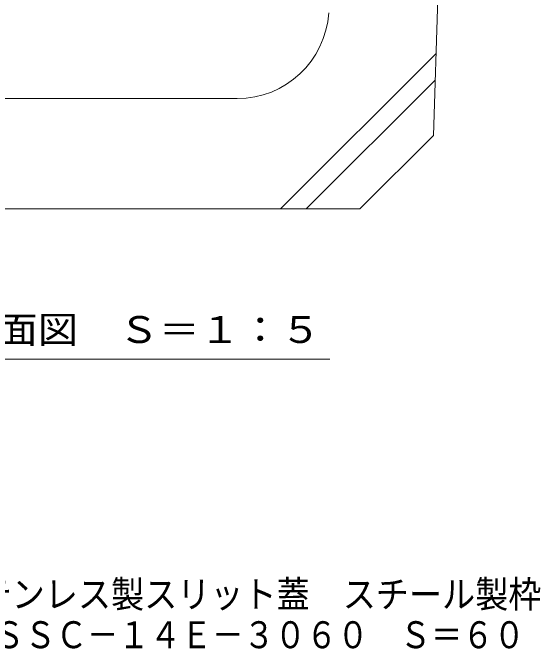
# Model space of a CAD drawing. Units: millimetres at full size, sheet at 1:5; details may follow other scales. Extents: x -1741 to 1924, y -1327 to 1336.
# Drawn here: x 863.7 to 1150.5, y -1326.7 to -979.6 of the extents above; entities that cross this region are included whole.
import ezdxf
from ezdxf.enums import TextEntityAlignment as Align

# ---------------------------------------------------------------- set-up
doc = ezdxf.new("R2010")
doc.units = ezdxf.units.MM
doc.header["$LTSCALE"] = 5
for name, color, linetype, lineweight in [('4-5_0055_アルミ建具_', 7, 'Continuous', 5), ('4-F_10ﾎﾞﾙﾄ__1', 6, 'Continuous', 5), ('F-5_F-5ﾚｲﾔ', 7, 'Continuous', 5)]:
    doc.layers.add(name, color=color, linetype=linetype, lineweight=lineweight)
doc.styles.add('ＭＳ ゴシック', font='')
doc.styles.get('ＭＳ ゴシック').set_extended_font_data('MS Gothic')

msp = doc.modelspace()

# ---------------------------------------------------------------- linework, layer by layer
at = {"layer": '4-5_0055_アルミ建具_'}
msp.add_line((768.748, -1167.883), (1036.172, -1167.883), dxfattribs=at)
at = {"layer": '4-F_10ﾎﾞﾙﾄ__1'}
for p, q in [((1102.46, -726.243), (1092.46, -1046.242)), ((1009.362, -1086.242), (1093.85, -1001.754)), ((1023.299, -1086.242), (1093.401, -1016.141)), ((819.238, -1026.243), (985.682, -1026.243)), ((1052.46, -1086.242), (1092.46, -1046.242)), ((752.46, -1086.242), (1052.46, -1086.242))]:
    msp.add_line(p, q, dxfattribs=at)
msp.add_arc((985.682, -976.243), 50, 270, 356.18593, dxfattribs=at)

# ---------------------------------------------------------------- texts
at = {"layer": '4-5_0055_アルミ建具_', "color": 2, "style": 'ＭＳ ゴシック', "width": 1.1}
msp.add_text('Ｂ－Ｂ断面図\u3000Ｓ＝１：５', height=14.66, dxfattribs=at).set_placement((767.329, -1163.496), align=Align.BOTTOM_LEFT)
at = {"layer": 'F-5_F-5ﾚｲﾔ', "color": 2, "style": 'ＭＳ ゴシック'}
for s, width, p in [('Ｕ字溝用スリットみぞ蓋 掃除口 敷地内用\u3000\u3000\u3000\u3000\u3000\u3000ステンレス製スリット蓋\u3000スチール製枠', 0.9, (377.312, -1307.407)), ('センタースリット 納まり図\u3000\u3000\u3000\u3000\u3000\u3000\u3000\u3000\u3000\u3000\u3000\u3000 ＢＣＩＳＳＣ－１４Ｅ－３０６０\u3000Ｓ＝６０', 0.85, (377.312, -1329.423))]:
    msp.add_text(s, height=14.66, dxfattribs=dict(at, width=width)).set_placement(p, align=Align.BOTTOM_LEFT)

doc.saveas('drawing.dxf')
